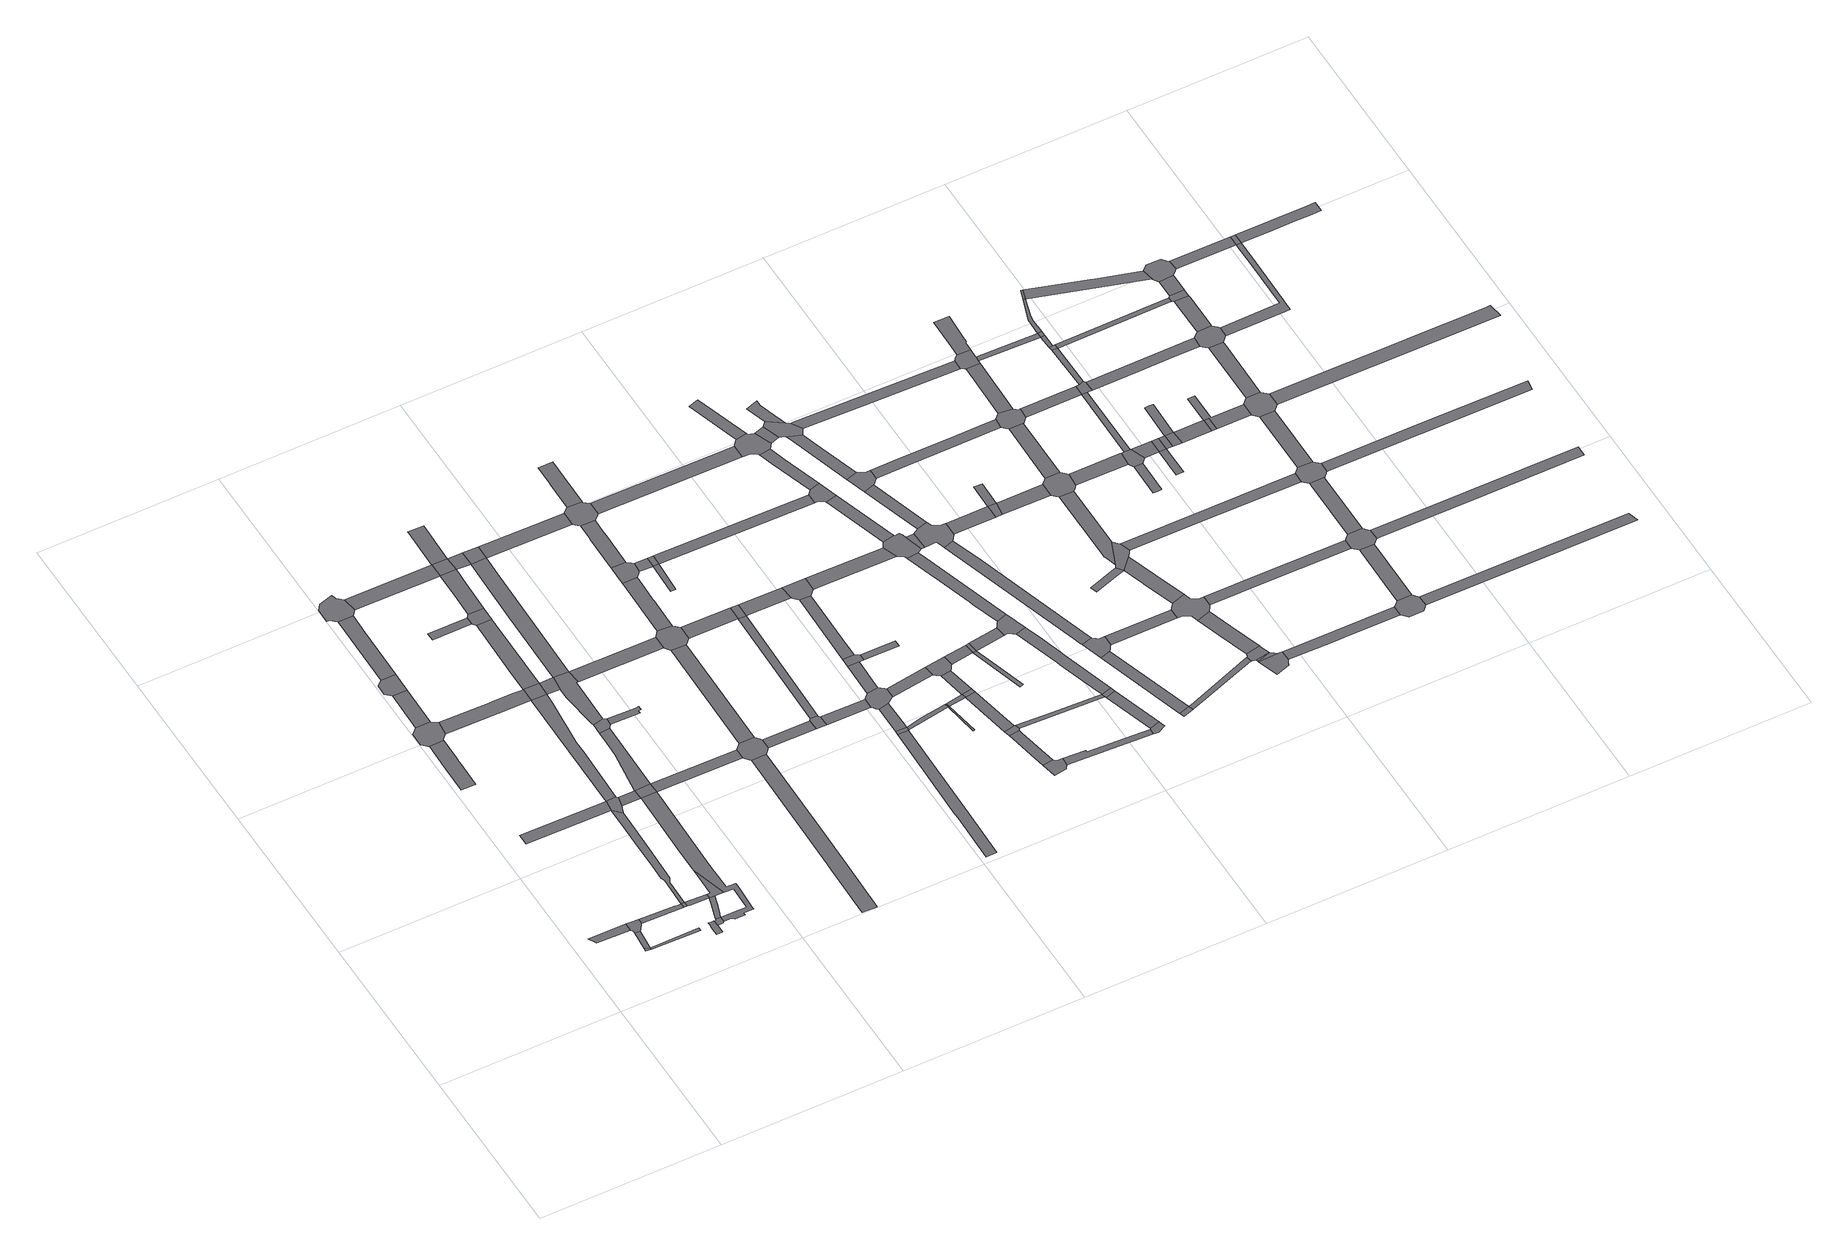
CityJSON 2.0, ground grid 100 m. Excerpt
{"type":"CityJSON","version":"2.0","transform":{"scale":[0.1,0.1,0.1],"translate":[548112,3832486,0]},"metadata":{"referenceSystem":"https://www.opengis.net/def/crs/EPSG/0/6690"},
"CityObjects":{
"road1":{"type":"Road","attributes":{"RoadStructureAttribute.sectionType":"1"},"geometry":[{"type":"MultiSurface","lod":"1","boundaries":[[[0,1,2,3]]]}]},
"road2":{"type":"Road","geometry":[{"type":"MultiSurface","lod":"1","boundaries":[[[4,5,6,7]]]}]},
"road3":{"type":"Road","attributes":{"RoadStructureAttribute.sectionType":"1"},"geometry":[{"type":"MultiSurface","lod":"1","boundaries":[[[8,4,7,9,10]]]}]},
"road4":{"type":"Road","geometry":[{"type":"MultiSurface","lod":"1","boundaries":[[[11,3,2,12,13,8,10,14,15,16,17,18]]]}]},
"road5":{"type":"Road","attributes":{"RoadStructureAttribute.sectionType":"1"},"geometry":[{"type":"MultiSurface","lod":"1","boundaries":[[[19,20,21,7,6]]]}]},
"road6":{"type":"Road","attributes":{"function":"3","RoadStructureAttribute.sectionType":"1"},"geometry":[{"type":"MultiSurface","lod":"1","boundaries":[[[22,23,24,25,26,27,28,29,30,31]]]}]},
"road7":{"type":"Road","attributes":{"RoadStructureAttribute.sectionType":"1"},"geometry":[{"type":"MultiSurface","lod":"1","boundaries":[[[32,33,34,18,17,35,36]]]}]},
"road8":{"type":"Road","geometry":[{"type":"MultiSurface","lod":"1","boundaries":[[[37,38,39,40,41,42,27,26,43,44,45,46]]]}]},
"road9":{"type":"Road","attributes":{"RoadStructureAttribute.sectionType":"1"},"geometry":[{"type":"MultiSurface","lod":"1","boundaries":[[[47,48,49,50]]]}]},
"road10":{"type":"Road","geometry":[{"type":"MultiSurface","lod":"1","boundaries":[[[51,52,53,54,55,56,57,58,59,60,61]]]}]},
"road11":{"type":"Road","geometry":[{"type":"MultiSurface","lod":"1","boundaries":[[[62,36,35,63]]]}]},
"road12":{"type":"Road","attributes":{"function":"3","RoadStructureAttribute.sectionType":"1"},"geometry":[{"type":"MultiSurface","lod":"1","boundaries":[[[64,37,46,65]]]}]},
"road13":{"type":"Road","geometry":[{"type":"MultiSurface","lod":"1","boundaries":[[[66,67,68,61,60,69,70,71]]]}]},
"road14":{"type":"Road","geometry":[{"type":"MultiSurface","lod":"1","boundaries":[[[72,73,74,75,76,64,65,77]]]}]},
"road15":{"type":"Road","geometry":[{"type":"MultiSurface","lod":"1","boundaries":[[[62,63,78,79,80]]]}]},
"road16":{"type":"Road","attributes":{"RoadStructureAttribute.sectionType":"1"},"geometry":[{"type":"MultiSurface","lod":"1","boundaries":[[[79,81,82,66,71,83,84,85,86,87,88]]]}]},
"road17":{"type":"Road","geometry":[{"type":"MultiSurface","lod":"1","boundaries":[[[49,89,90,91,92,93,94,36,62,95,96,97,98,99]]]}]},
"road18":{"type":"Road","attributes":{"function":"3","RoadStructureAttribute.sectionType":"1"},"geometry":[{"type":"MultiSurface","lod":"1","boundaries":[[[100,101,72,77,102,103]]]}]},
"road19":{"type":"Road","geometry":[{"type":"MultiSurface","lod":"1","boundaries":[[[104,105,106,107,80,79,88,108,109]]]}]},
"road20":{"type":"Road","geometry":[{"type":"MultiSurface","lod":"1","boundaries":[[[110,111,112,113,114,115,116,100,103,117,118,119]]]}]},
"road21":{"type":"Road","attributes":{"RoadStructureAttribute.sectionType":"1"},"geometry":[{"type":"MultiSurface","lod":"1","boundaries":[[[120,121,122,123,45,44,124,125,126,127]]]}]},
"road22":{"type":"Road","geometry":[{"type":"MultiSurface","lod":"1","boundaries":[[[128,50,49,99,129,130]]]}]},
"road23":{"type":"Road","geometry":[{"type":"MultiSurface","lod":"1","boundaries":[[[131,132,133,105,104,109,134,135,136,137,138,139,71,70,140,141,142,143,144,145,146,147,148,149,150,151,152,153]]]}]},
"road24":{"type":"Road","attributes":{"RoadStructureAttribute.sectionType":"1"},"geometry":[{"type":"MultiSurface","lod":"1","boundaries":[[[130,129,131,154]]]}]},
"road25":{"type":"Road","geometry":[{"type":"MultiSurface","lod":"1","boundaries":[[[126,50,128,155,156,157,158]]]}]},
"road26":{"type":"Road","geometry":[{"type":"MultiSurface","lod":"1","boundaries":[[[159,154,131,153]]]}]},
"road27":{"type":"Road","geometry":[{"type":"MultiSurface","lod":"1","boundaries":[[[160,161,162,163,154,159]]]}]},
"road28":{"type":"Road","geometry":[{"type":"MultiSurface","lod":"1","boundaries":[[[127,126,158,164]]]}]},
"road29":{"type":"Road","attributes":{"RoadStructureAttribute.sectionType":"1"},"geometry":[{"type":"MultiSurface","lod":"1","boundaries":[[[119,118,165,166,167]]]}]},
"road30":{"type":"Road","attributes":{"RoadStructureAttribute.sectionType":"1"},"geometry":[{"type":"MultiSurface","lod":"1","boundaries":[[[168,169,170,171,172]]]}]},
"road31":{"type":"Road","geometry":[{"type":"MultiSurface","lod":"1","boundaries":[[[173,174,161,160,175,176]]]}]},
"road32":{"type":"Road","geometry":[{"type":"MultiSurface","lod":"1","boundaries":[[[164,158,177,178]]]}]},
"road33":{"type":"Road","geometry":[{"type":"MultiSurface","lod":"1","boundaries":[[[179,180,127,164,181,182]]]}]},
"road34":{"type":"Road","attributes":{"RoadStructureAttribute.sectionType":"1"},"geometry":[{"type":"MultiSurface","lod":"1","boundaries":[[[178,177,183,184,174,173,185,186,187]]]}]},
"road35":{"type":"Road","geometry":[{"type":"MultiSurface","lod":"1","boundaries":[[[188,172,171,179,182,189]]]}]},
"road36":{"type":"Road","attributes":{"RoadStructureAttribute.sectionType":"1"},"geometry":[{"type":"MultiSurface","lod":"1","boundaries":[[[159,153,190,191,192]]]}]},
"road37":{"type":"Road","attributes":{"RoadStructureAttribute.sectionType":"1"},"geometry":[{"type":"MultiSurface","lod":"1","boundaries":[[[193,194,195,196,197,198,199,176,175]]]}]},
"road38":{"type":"Road","geometry":[{"type":"MultiSurface","lod":"1","boundaries":[[[166,200,188,189,201,202]]]}]},
"road39":{"type":"Road","attributes":{"RoadStructureAttribute.sectionType":"1"},"geometry":[{"type":"MultiSurface","lod":"1","boundaries":[[[203,204,205,206,207,208,209,210,211]]]}]},
"road40":{"type":"Road","geometry":[{"type":"MultiSurface","lod":"1","boundaries":[[[167,166,202,212]]]}]},
"road41":{"type":"Road","geometry":[{"type":"MultiSurface","lod":"1","boundaries":[[[213,214,215,216,217,178,187]]]}]},
"road42":{"type":"Road","geometry":[{"type":"MultiSurface","lod":"1","boundaries":[[[218,219,220,167,212,221]]]}]},
"road43":{"type":"Road","attributes":{"RoadStructureAttribute.sectionType":"1"},"geometry":[{"type":"MultiSurface","lod":"1","boundaries":[[[212,202,215,222]]]}]},
"road44":{"type":"Road","attributes":{"RoadStructureAttribute.sectionType":"1"},"geometry":[{"type":"MultiSurface","lod":"1","boundaries":[[[187,186,223,224]]]}]},
"road45":{"type":"Road","geometry":[{"type":"MultiSurface","lod":"1","boundaries":[[[222,215,214,225]]]}]},
"road46":{"type":"Road","geometry":[{"type":"MultiSurface","lod":"1","boundaries":[[[226,227,192,191,228,206,205,229,230,231,232,233,234]]]}]},
"road47":{"type":"Road","attributes":{"RoadStructureAttribute.sectionType":"1"},"geometry":[{"type":"MultiSurface","lod":"1","boundaries":[[[235,226,234,236]]]}]},
"road48":{"type":"Road","attributes":{"RoadStructureAttribute.sectionType":"1"},"geometry":[{"type":"MultiSurface","lod":"1","boundaries":[[[237,231,230,238,239]]]}]},
"road49":{"type":"Road","attributes":{"RoadStructureAttribute.sectionType":"1"},"geometry":[{"type":"MultiSurface","lod":"1","boundaries":[[[225,214,240,241,242]]]}]},
"road50":{"type":"Road","geometry":[{"type":"MultiSurface","lod":"1","boundaries":[[[243,244,224,223,235,236,245,246,247,248]]]}]},
"road51":{"type":"Road","attributes":{"RoadStructureAttribute.sectionType":"1"},"geometry":[{"type":"MultiSurface","lod":"1","boundaries":[[[249,250,243,248,251,252,253,254,255]]]}]},
"road52":{"type":"Road","geometry":[{"type":"MultiSurface","lod":"1","boundaries":[[[256,239,238,257,258,259]]]}]},
"road53":{"type":"Road","geometry":[{"type":"MultiSurface","lod":"1","boundaries":[[[260,261,262,249,255,263,264,265,266,267]]]}]},
"road54":{"type":"Road","attributes":{"RoadStructureAttribute.sectionType":"1"},"geometry":[{"type":"MultiSurface","lod":"1","boundaries":[[[268,269,270,271,272,273,274,275,276]]]}]},
"road55":{"type":"Road","attributes":{"RoadStructureAttribute.sectionType":"1"},"geometry":[{"type":"MultiSurface","lod":"1","boundaries":[[[246,245,277,278,279,280]]]}]},
"road56":{"type":"Road","attributes":{"RoadStructureAttribute.sectionType":"1"},"geometry":[{"type":"MultiSurface","lod":"1","boundaries":[[[281,282,283,284,260,267,285,286,287,288]]]}]},
"road57":{"type":"Road","attributes":{"RoadStructureAttribute.sectionType":"1"},"geometry":[{"type":"MultiSurface","lod":"1","boundaries":[[[279,256,259,289]]]}]},
"road58":{"type":"Road","attributes":{"RoadStructureAttribute.sectionType":"1"},"geometry":[{"type":"MultiSurface","lod":"1","boundaries":[[[258,257,290,291]]]}]},
"road59":{"type":"Road","attributes":{"RoadStructureAttribute.sectionType":"1"},"geometry":[{"type":"MultiSurface","lod":"1","boundaries":[[[265,264,292,293,294,295]]]}]},
"road60":{"type":"Road","geometry":[{"type":"MultiSurface","lod":"1","boundaries":[[[294,296,297,298,299]]]}]},
"road61":{"type":"Road","geometry":[{"type":"MultiSurface","lod":"1","boundaries":[[[300,301,242,241,281,288,302,303,304,305,306,307,308]]]}]},
"road62":{"type":"Road","geometry":[{"type":"MultiSurface","lod":"1","boundaries":[[[295,294,299,309]]]}]},
"road63":{"type":"Road","geometry":[{"type":"MultiSurface","lod":"1","boundaries":[[[310,268,276,311,312]]]}]},
"road64":{"type":"Road","attributes":{"RoadStructureAttribute.sectionType":"1"},"geometry":[{"type":"MultiSurface","lod":"1","boundaries":[[[313,314,315,300,308,316,317,318]]]}]},
"road65":{"type":"Road","geometry":[{"type":"MultiSurface","lod":"1","boundaries":[[[280,279,289,319]]]}]},
"road66":{"type":"Road","attributes":{"RoadStructureAttribute.sectionType":"1"},"geometry":[{"type":"MultiSurface","lod":"1","boundaries":[[[320,321,322,323,310,312]]]}]},
"road67":{"type":"Road","geometry":[{"type":"MultiSurface","lod":"1","boundaries":[[[324,325,326,327,328,329,291,290,330,331,323,322,332,333,334,335]]]}]},
"road68":{"type":"Road","attributes":{"RoadStructureAttribute.sectionType":"1"},"geometry":[{"type":"MultiSurface","lod":"1","boundaries":[[[336,327,326,337]]]}]},
"road69":{"type":"Road","attributes":{"RoadStructureAttribute.sectionType":"1"},"geometry":[{"type":"MultiSurface","lod":"1","boundaries":[[[319,289,338,339,340]]]}]},
"road70":{"type":"Road","attributes":{"RoadStructureAttribute.sectionType":"1"},"geometry":[{"type":"MultiSurface","lod":"1","boundaries":[[[341,342,312,311,343]]]}]},
"road71":{"type":"Road","geometry":[{"type":"MultiSurface","lod":"1","boundaries":[[[344,336,337,345,346,347]]]}]},
"road72":{"type":"Road","attributes":{"RoadStructureAttribute.sectionType":"1"},"geometry":[{"type":"MultiSurface","lod":"1","boundaries":[[[348,344,347,349,350]]]}]},
"road73":{"type":"Road","attributes":{"RoadStructureAttribute.sectionType":"1"},"geometry":[{"type":"MultiSurface","lod":"1","boundaries":[[[351,335,334,352]]]}]},
"road74":{"type":"Road","geometry":[{"type":"MultiSurface","lod":"1","boundaries":[[[343,353,354,355,356]]]}]},
"road75":{"type":"Road","geometry":[{"type":"MultiSurface","lod":"1","boundaries":[[[357,341,343,356]]]}]},
"road76":{"type":"Road","geometry":[{"type":"MultiSurface","lod":"1","boundaries":[[[358,359,346,345]]]}]},
"road77":{"type":"Road","geometry":[{"type":"MultiSurface","lod":"1","boundaries":[[[340,339,360,348,350,361,362,363]]]}]},
"road78":{"type":"Road","attributes":{"RoadStructureAttribute.sectionType":"1"},"geometry":[{"type":"MultiSurface","lod":"1","boundaries":[[[364,357,356,365]]]}]},
"road79":{"type":"Road","geometry":[{"type":"MultiSurface","lod":"1","boundaries":[[[366,367,368,369,370,371,372]]]}]},
"road80":{"type":"Road","attributes":{"RoadStructureAttribute.sectionType":"1"},"geometry":[{"type":"MultiSurface","lod":"1","boundaries":[[[373,374,375,376,377,368,367]]]}]},
"road81":{"type":"Road","geometry":[{"type":"MultiSurface","lod":"1","boundaries":[[[378,379,375,374,380,381,382]]]}]},
"road82":{"type":"Road","attributes":{"RoadStructureAttribute.sectionType":"1"},"geometry":[{"type":"MultiSurface","lod":"1","boundaries":[[[309,299,383,384,385]]]}]},
"road83":{"type":"Road","attributes":{"RoadStructureAttribute.sectionType":"1"},"geometry":[{"type":"MultiSurface","lod":"1","boundaries":[[[305,304,386,387]]]}]},
"road84":{"type":"Road","attributes":{"RoadStructureAttribute.sectionType":"1"},"geometry":[{"type":"MultiSurface","lod":"1","boundaries":[[[388,365,389,379,378]]]}]},
"road85":{"type":"Road","geometry":[{"type":"MultiSurface","lod":"1","boundaries":[[[390,364,365,388]]]}]},
"road86":{"type":"Road","attributes":{"RoadStructureAttribute.sectionType":"1"},"geometry":[{"type":"MultiSurface","lod":"1","boundaries":[[[391,392,393,364,390]]]}]},
"road87":{"type":"Road","geometry":[{"type":"MultiSurface","lod":"1","boundaries":[[[394,351,352,395,396,392,391,397,398,399]]]}]},
"road88":{"type":"Road","attributes":{"RoadStructureAttribute.sectionType":"1"},"geometry":[{"type":"MultiSurface","lod":"1","boundaries":[[[400,394,399,401,402,403]]]}]},
"road89":{"type":"Road","attributes":{"RoadStructureAttribute.sectionType":"1"},"geometry":[{"type":"MultiSurface","lod":"1","boundaries":[[[404,363,362,405,406]]]}]},
"road90":{"type":"Road","attributes":{"RoadStructureAttribute.sectionType":"1"},"geometry":[{"type":"MultiSurface","lod":"1","boundaries":[[[407,408,409,410,411,403]]]}]},
"road91":{"type":"Road","attributes":{"RoadStructureAttribute.sectionType":"1"},"geometry":[{"type":"MultiSurface","lod":"1","boundaries":[[[412,413,372,371,414,415]]]}]},
"road92":{"type":"Road","geometry":[{"type":"MultiSurface","lod":"1","boundaries":[[[416,400,403,411]]]}]},
"road93":{"type":"Road","attributes":{"RoadStructureAttribute.sectionType":"1"},"geometry":[{"type":"MultiSurface","lod":"1","boundaries":[[[417,382,381,418,419]]]}]},
"road94":{"type":"Road","attributes":{"RoadStructureAttribute.sectionType":"1"},"geometry":[{"type":"MultiSurface","lod":"1","boundaries":[[[420,416,411,421,422]]]}]},
"road95":{"type":"Road","attributes":{"RoadStructureAttribute.sectionType":"1"},"geometry":[{"type":"MultiSurface","lod":"1","boundaries":[[[423,424,425,426]]]}]},
"road96":{"type":"Road","geometry":[{"type":"MultiSurface","lod":"1","boundaries":[[[427,426,425,428,387,386,429,430,431,432,433,434,435]]]}]},
"road97":{"type":"Road","geometry":[{"type":"MultiSurface","lod":"1","boundaries":[[[436,437,438,385,384,439,440,441,442,443]]]}]},
"road98":{"type":"Road","attributes":{"RoadStructureAttribute.sectionType":"1"},"geometry":[{"type":"MultiSurface","lod":"1","boundaries":[[[444,433,432,445,437,436]]]}]},
"road99":{"type":"Road","attributes":{"RoadStructureAttribute.sectionType":"1"},"geometry":[{"type":"MultiSurface","lod":"1","boundaries":[[[443,442,446,447]]]}]},
"road100":{"type":"Road","geometry":[{"type":"MultiSurface","lod":"1","boundaries":[[[448,449,450,451,420,422,452,453,454,455,456]]]}]},
"road101":{"type":"Road","attributes":{"RoadStructureAttribute.sectionType":"1"},"geometry":[{"type":"MultiSurface","lod":"1","boundaries":[[[457,458,459,460,461,462,463,464,449,448]]]}]},
"road102":{"type":"Road","geometry":[{"type":"MultiSurface","lod":"1","boundaries":[[[465,466,467,447,446,468,469,406,405,470,460,459,471,472]]]}]},
"road103":{"type":"Road","attributes":{"RoadStructureAttribute.sectionType":"1"},"geometry":[{"type":"MultiSurface","lod":"1","boundaries":[[[473,474,475,476,477,456,455,478,479,480,481,482,483,419,484]]]}]},
"road104":{"type":"Road","geometry":[{"type":"MultiSurface","lod":"1","boundaries":[[[485,486,415,414,487,488]]]}]},
"road105":{"type":"Road","geometry":[{"type":"MultiSurface","lod":"1","boundaries":[[[484,419,418,489,490,491]]]}]},
"road106":{"type":"Road","attributes":{"RoadStructureAttribute.sectionType":"1"},"geometry":[{"type":"MultiSurface","lod":"1","boundaries":[[[491,490,486,485]]]}]},
"road107":{"type":"Road","attributes":{"RoadStructureAttribute.sectionType":"1"},"geometry":[{"type":"MultiSurface","lod":"1","boundaries":[[[492,472,471,493]]]}]},
"road108":{"type":"Road","attributes":{"RoadStructureAttribute.sectionType":"1"},"geometry":[{"type":"MultiSurface","lod":"1","boundaries":[[[494,435,434,495]]]}]},
"road109":{"type":"Road","attributes":{"RoadStructureAttribute.sectionType":"1"},"geometry":[{"type":"MultiSurface","lod":"1","boundaries":[[[496,497,498,499,500,501,502]]]}]},
"road110":{"type":"Road","geometry":[{"type":"MultiSurface","lod":"1","boundaries":[[[503,504,494,495,505,496,502,506,507,508,509,510]]]}]},
"road111":{"type":"Road","attributes":{"RoadStructureAttribute.sectionType":"1"},"geometry":[{"type":"MultiSurface","lod":"1","boundaries":[[[511,512,513,514,515,516,503,510]]]}]},
"road112":{"type":"Road","geometry":[{"type":"MultiSurface","lod":"1","boundaries":[[[517,518,519,520,521,492,493,522,523,524,525,526,527,528,529,530]]]}]},
"road113":{"type":"Road","attributes":{"RoadStructureAttribute.sectionType":"1"},"geometry":[{"type":"MultiSurface","lod":"1","boundaries":[[[531,532,533,534,521,520]]]}]},
"road114":{"type":"Road","attributes":{"RoadStructureAttribute.sectionType":"1"},"geometry":[{"type":"MultiSurface","lod":"1","boundaries":[[[535,527,526,536,537,538,539,540,541,542]]]}]},
"road115":{"type":"Road","geometry":[{"type":"MultiSurface","lod":"1","boundaries":[[[543,544,545,500,499,532,531,546,547]]]}]},
"road116":{"type":"Road","attributes":{"RoadStructureAttribute.sectionType":"1"},"geometry":[{"type":"MultiSurface","lod":"1","boundaries":[[[548,549,550,551,552]]]}]},
"road117":{"type":"Road","geometry":[{"type":"MultiSurface","lod":"1","boundaries":[[[552,551,553,554]]]}]},
"road118":{"type":"Road","geometry":[{"type":"MultiSurface","lod":"1","boundaries":[[[555,556,557,542,541,550,549,558,559,560,561]]]}]},
"road119":{"type":"Road","attributes":{"RoadStructureAttribute.sectionType":"1"},"geometry":[{"type":"MultiSurface","lod":"1","boundaries":[[[562,530,529,563,564,565]]]}]},
"road120":{"type":"Road","attributes":{"RoadStructureAttribute.sectionType":"1"},"geometry":[{"type":"MultiSurface","lod":"1","boundaries":[[[561,560,566,567]]]}]},
"road121":{"type":"Road","attributes":{"RoadStructureAttribute.sectionType":"1"},"geometry":[{"type":"MultiSurface","lod":"1","boundaries":[[[568,569,552,554,570,571]]]}]},
"road122":{"type":"Road","geometry":[{"type":"MultiSurface","lod":"1","boundaries":[[[565,564,572,573]]]}]},
"road123":{"type":"Road","geometry":[{"type":"MultiSurface","lod":"1","boundaries":[[[574,575,565,573]]]}]},
"road124":{"type":"Road","geometry":[{"type":"MultiSurface","lod":"1","boundaries":[[[576,577,578,579,580,581,582]]]}]},
"road125":{"type":"Road","attributes":{"RoadStructureAttribute.sectionType":"1"},"geometry":[{"type":"MultiSurface","lod":"1","boundaries":[[[583,584,585,547,546,586,587,588,589]]]}]},
"road126":{"type":"Road","attributes":{"RoadStructureAttribute.sectionType":"1"},"geometry":[{"type":"MultiSurface","lod":"1","boundaries":[[[590,591,509,508,592,593,594]]]}]},
"road127":{"type":"Road","attributes":{"RoadStructureAttribute.sectionType":"1"},"geometry":[{"type":"MultiSurface","lod":"1","boundaries":[[[573,572,595,596]]]}]},
"road128":{"type":"Road","geometry":[{"type":"MultiSurface","lod":"1","boundaries":[[[597,598,599,600,601,602,603,567,566,604,605,606,607,608,609,610,611,612]]]}]},
"road129":{"type":"Road","attributes":{"RoadStructureAttribute.sectionType":"1"},"geometry":[{"type":"MultiSurface","lod":"1","boundaries":[[[613,614,582,615,616,617,602,601]]]}]},
"road130":{"type":"Road","geometry":[{"type":"MultiSurface","lod":"1","boundaries":[[[618,619,620,621,568,571,622,623,624]]]}]},
"road131":{"type":"Road","geometry":[{"type":"MultiSurface","lod":"1","boundaries":[[[625,626,627,576,582,614,628,629,630]]]}]},
"road132":{"type":"Road","attributes":{"RoadStructureAttribute.sectionType":"1"},"geometry":[{"type":"MultiSurface","lod":"1","boundaries":[[[631,609,608,632,620,619]]]}]},
"road133":{"type":"Road","attributes":{"RoadStructureAttribute.sectionType":"1"},"geometry":[{"type":"MultiSurface","lod":"1","boundaries":[[[624,623,633]]]}]},
"road134":{"type":"Road","geometry":[{"type":"MultiSurface","lod":"1","boundaries":[[[634,635,636,637,638,639,640,641]]]}]},
"road135":{"type":"Road","attributes":{"RoadStructureAttribute.sectionType":"1"},"geometry":[{"type":"MultiSurface","lod":"1","boundaries":[[[624,633,636,635]]]}]},
"road136":{"type":"Road","attributes":{"RoadStructureAttribute.sectionType":"1"},"geometry":[{"type":"MultiSurface","lod":"1","boundaries":[[[642,643,644,645,646,647,627,626,648]]]}]},
"road137":{"type":"Road","geometry":[{"type":"MultiSurface","lod":"1","boundaries":[[[649,650,596,595,651,642,648,652,653,654,655,656,657,658]]]}]},
"road138":{"type":"Road","attributes":{"RoadStructureAttribute.sectionType":"1"},"geometry":[{"type":"MultiSurface","lod":"1","boundaries":[[[659,649,658,660]]]}]},
"road139":{"type":"Road","geometry":[{"type":"MultiSurface","lod":"1","boundaries":[[[661,589,588,659,660,662,663,664,665,666]]]}]},
"road140":{"type":"Road","attributes":{"RoadStructureAttribute.sectionType":"1"},"geometry":[{"type":"MultiSurface","lod":"1","boundaries":[[[667,655,654,668,669,670]]]}]},
"road141":{"type":"Road","attributes":{"RoadStructureAttribute.sectionType":"1"},"geometry":[{"type":"MultiSurface","lod":"1","boundaries":[[[671,672,673,661,666,674,675,676]]]}]},
"road142":{"type":"Road","attributes":{"RoadStructureAttribute.sectionType":"1"},"geometry":[{"type":"MultiSurface","lod":"1","boundaries":[[[677,641,640,678,679,680,681,682,683]]]}]},
"road143":{"type":"Road","geometry":[{"type":"MultiSurface","lod":"1","boundaries":[[[684,685,686,594,593,687,688,689,671,676,690,691,692,693,694]]]}]},
"road144":{"type":"Road","attributes":{"RoadStructureAttribute.sectionType":"1"},"geometry":[{"type":"MultiSurface","lod":"1","boundaries":[[[695,612,611,696,697,698]]]}]},
"road145":{"type":"Road","attributes":{"RoadStructureAttribute.sectionType":"1"},"geometry":[{"type":"MultiSurface","lod":"1","boundaries":[[[699,700,701,702,703]]]}]},
"road146":{"type":"Road","attributes":{"RoadStructureAttribute.sectionType":"1"},"geometry":[{"type":"MultiSurface","lod":"1","boundaries":[[[704,705,684,694,706,707,708,709]]]}]},
"road147":{"type":"Road","attributes":{"RoadStructureAttribute.sectionType":"1"},"geometry":[{"type":"MultiSurface","lod":"1","boundaries":[[[664,663,710,711,712]]]}]},
"road148":{"type":"Road","attributes":{"RoadStructureAttribute.sectionType":"1"},"geometry":[{"type":"MultiSurface","lod":"1","boundaries":[[[713,630,629,714,715,716,717]]]}]},
"road149":{"type":"Road","geometry":[{"type":"MultiSurface","lod":"1","boundaries":[[[670,669,718,699,703,719,720,721,722,723]]]}]},
"road150":{"type":"Road","attributes":{"RoadStructureAttribute.sectionType":"1"},"geometry":[{"type":"MultiSurface","lod":"1","boundaries":[[[721,720,724,725]]]}]},
"road151":{"type":"Road","attributes":{"RoadStructureAttribute.sectionType":"1"},"geometry":[{"type":"MultiSurface","lod":"1","boundaries":[[[711,723,722,726,727]]]}]},
"road152":{"type":"Road","attributes":{"RoadStructureAttribute.sectionType":"1"},"geometry":[{"type":"MultiSurface","lod":"1","boundaries":[[[692,691,728,729]]]}]},
"road153":{"type":"Road","geometry":[{"type":"MultiSurface","lod":"1","boundaries":[[[724,730,731,732]]]}]},
"road154":{"type":"Road","geometry":[{"type":"MultiSurface","lod":"1","boundaries":[[[725,724,732,733]]]}]},
"road155":{"type":"Road","geometry":[{"type":"MultiSurface","lod":"1","boundaries":[[[734,735,736,737,712,711,727,738,739,740]]]}]},
"road156":{"type":"Road","attributes":{"RoadStructureAttribute.sectionType":"1"},"geometry":[{"type":"MultiSurface","lod":"1","boundaries":[[[733,732,741,742]]]}]},
"road157":{"type":"Road","attributes":{"RoadStructureAttribute.sectionType":"1"},"geometry":[{"type":"MultiSurface","lod":"1","boundaries":[[[743,736,735,744]]]}]},
"road158":{"type":"Road","geometry":[{"type":"MultiSurface","lod":"1","boundaries":[[[742,741,745,746]]]}]},
"road159":{"type":"Road","geometry":[{"type":"MultiSurface","lod":"1","boundaries":[[[747,748,683,682,749,750,751,752,753,754,755]]]}]},
"road160":{"type":"Road","geometry":[{"type":"MultiSurface","lod":"1","boundaries":[[[756,757,743,744,758]]]}]},
"road161":{"type":"Road","attributes":{"RoadStructureAttribute.sectionType":"1"},"geometry":[{"type":"MultiSurface","lod":"1","boundaries":[[[728,757,756,759]]]}]},
"road162":{"type":"Road","geometry":[{"type":"MultiSurface","lod":"1","boundaries":[[[760,761,762,742,746]]]}]},
"road163":{"type":"Road","geometry":[{"type":"MultiSurface","lod":"1","boundaries":[[[729,728,759,763]]]}]},
"road164":{"type":"Road","attributes":{"RoadStructureAttribute.sectionType":"1"},"geometry":[{"type":"MultiSurface","lod":"1","boundaries":[[[764,765,747,755,766,767]]]}]},
"road165":{"type":"Road","attributes":{"RoadStructureAttribute.sectionType":"1"},"geometry":[{"type":"MultiSurface","lod":"1","boundaries":[[[768,769,746,745,770,771]]]}]},
"road166":{"type":"Road","attributes":{"RoadStructureAttribute.sectionType":"1"},"geometry":[{"type":"MultiSurface","lod":"1","boundaries":[[[772,773,729,763,774,775,776]]]}]},
"road167":{"type":"Road","geometry":[{"type":"MultiSurface","lod":"1","boundaries":[[[777,778,779,780,698,697,781,764,767,782,783]]]}]},
"road168":{"type":"Road","geometry":[{"type":"MultiSurface","lod":"1","boundaries":[[[784,772,776,785]]]}]},
"road169":{"type":"Road","geometry":[{"type":"MultiSurface","lod":"1","boundaries":[[[786,771,770,787]]]}]},
"road170":{"type":"Road","attributes":{"RoadStructureAttribute.sectionType":"1"},"geometry":[{"type":"MultiSurface","lod":"1","boundaries":[[[788,789,779,778,790,791]]]}]},
"road171":{"type":"Road","attributes":{"RoadStructureAttribute.sectionType":"1"},"geometry":[{"type":"MultiSurface","lod":"1","boundaries":[[[740,739,792,793,794,795]]]}]},
"road172":{"type":"Road","geometry":[{"type":"MultiSurface","lod":"1","boundaries":[[[796,797,798,717,716,799,800,801,788,791,802,803,804,805,806,807]]]}]},
"road173":{"type":"Road","attributes":{"RoadStructureAttribute.sectionType":"1"},"geometry":[{"type":"MultiSurface","lod":"1","boundaries":[[[808,809,810,811,771,786,787,812,813]]]}]},
"road174":{"type":"Road","attributes":{"RoadStructureAttribute.sectionType":"1"},"geometry":[{"type":"MultiSurface","lod":"1","boundaries":[[[758,744,814,815]]]}]},
"road175":{"type":"Road","attributes":{"RoadStructureAttribute.sectionType":"1"},"geometry":[{"type":"MultiSurface","lod":"1","boundaries":[[[816,817,796,807,818,819]]]}]},
"road176":{"type":"Road","attributes":{"RoadStructureAttribute.sectionType":"1"},"geometry":[{"type":"MultiSurface","lod":"1","boundaries":[[[820,821,785,776,822,823,824]]]}]},
"road177":{"type":"Road","geometry":[{"type":"MultiSurface","lod":"1","boundaries":[[[825,826,813,812,816,819,827,828,829,830]]]}]},
"road178":{"type":"Road","attributes":{"RoadStructureAttribute.sectionType":"1"},"geometry":[{"type":"MultiSurface","lod":"1","boundaries":[[[831,832,825,830,833,834]]]}]},
"road179":{"type":"Road","geometry":[{"type":"MultiSurface","lod":"1","boundaries":[[[835,836,795,794,837,831,834,838,839,840,841,842]]]}]},
"road180":{"type":"Road","attributes":{"RoadStructureAttribute.sectionType":"1"},"geometry":[{"type":"MultiSurface","lod":"1","boundaries":[[[843,754,753,844,845,846]]]}]},
"road181":{"type":"Road","attributes":{"RoadStructureAttribute.sectionType":"1"},"geometry":[{"type":"MultiSurface","lod":"1","boundaries":[[[847,848,849,835,842,850,851,852]]]}]},
"road182":{"type":"Road","geometry":[{"type":"MultiSurface","lod":"1","boundaries":[[[853,854,815,814,855,847,852,856,857]]]}]},
"road183":{"type":"Road","attributes":{"RoadStructureAttribute.sectionType":"1"},"geometry":[{"type":"MultiSurface","lod":"1","boundaries":[[[858,859,860,861,853,857]]]}]},
"road184":{"type":"Road","geometry":[{"type":"MultiSurface","lod":"1","boundaries":[[[862,863,824,823,864,860,859,865,866,867,868,869,870]]]}]},
"road185":{"type":"Road","attributes":{"RoadStructureAttribute.sectionType":"1"},"geometry":[{"type":"MultiSurface","lod":"1","boundaries":[[[871,783,782,872,873,874]]]}]},
"road186":{"type":"Road","attributes":{"RoadStructureAttribute.sectionType":"1"},"geometry":[{"type":"MultiSurface","lod":"1","boundaries":[[[875,876,877,840,839,878,879,880,881,882,883,884]]]}]},
"road187":{"type":"Road","attributes":{"RoadStructureAttribute.sectionType":"1"},"geometry":[{"type":"MultiSurface","lod":"1","boundaries":[[[885,805,804,886,887,888]]]}]},
"road188":{"type":"Road","attributes":{"RoadStructureAttribute.sectionType":"1"},"geometry":[{"type":"MultiSurface","lod":"1","boundaries":[[[867,866,875,889]]]}]},
"road189":{"type":"Road","attributes":{"RoadStructureAttribute.sectionType":"1"},"geometry":[{"type":"MultiSurface","lod":"1","boundaries":[[[890,891,892,893,894,829,828,895,896,897]]]}]},
"road190":{"type":"Road","geometry":[{"type":"MultiSurface","lod":"1","boundaries":[[[889,875,884,898]]]}]},
"road191":{"type":"Road","attributes":{"RoadStructureAttribute.sectionType":"1"},"geometry":[{"type":"MultiSurface","lod":"1","boundaries":[[[899,898,884,900,901,902,903,904,905]]]}]}
},
"vertices":[
[95,494,0],[117,450,0],[299,445,0],[300,492,0],
[299,309,0],[297,290,0],[326,287,0],[326,297,0],
[308,420,0],[327,309,0],[337,417,0],
[324,492,0],[308,436,0],[309,435,0],[345,428,0],[365,455,0],[368,459,0],[369,460,0],[370,489,0],
[595,282,0],[595,298,0],[349,297,0],
[115,1809,0],[115,1818,0],[116,1825,0],[116,1844,0],[118,1974,0],[38,1971,0],[35,1820,0],[35,1804,0],[33,1647,0],[113,1646,0],
[570,480,0],[565,480,0],[419,486,0],[597,452,0],[598,478,0],
[40,2110,0],[9,2081,0],[6,2081,0],[6,2000,0],[10,1997,0],[33,1975,0],[118,1978,0],[145,2007,0],[153,2087,0],[119,2110,0],
[134,1248,0],[137,1186,0],[601,1180,0],[606,1242,0],
[670,304,0],[651,305,0],[651,298,0],[651,294,0],[651,287,0],[651,281,0],[650,258,0],[649,220,0],[682,220,0],[682,270,0],[680,303,0],
[614,479,0],[615,452,0],
[43,2348,0],[123,2347,0],
[694,312,0],[694,311,0],[691,302,0],[713,272,0],[719,278,0],[720,308,0],
[45,2465,0],[26,2447,0],[15,2437,0],[13,2377,0],[24,2367,0],[125,2464,0],
[628,451,0],[735,447,0],[735,475,0],
[723,408,0],[696,317,0],[721,311,0],[721,313,0],[727,329,0],[728,334,0],[749,396,0],[765,446,0],
[599,1034,0],[597,879,0],[597,863,0],[596,761,0],[595,672,0],[602,652,0],[618,629,0],[633,655,0],[637,868,0],[640,1015,0],[643,1138,0],
[51,2901,0],[50,2774,0],[129,2775,0],[131,2899,0],
[806,472,0],[758,638,0],[754,474,0],[750,474,0],[790,445,0],[814,445,0],
[114,3041,0],[106,3067,0],[27,3044,0],[4,3011,0],[2,2930,0],[21,2929,0],[39,2912,0],[142,2913,0],[158,2932,0],[145,3013,0],
[605,2080,0],[556,2081,0],[435,2082,0],[430,2082,0],[434,2002,0],[605,1999,0],[614,1999,0],[615,2080,0],
[662,1245,0],[658,1180,0],[672,1239,0],
[763,1179,0],[765,1170,0],[758,777,0],[867,443,0],[866,416,0],[864,354,0],[863,314,0],[860,307,0],[822,307,0],[761,278,0],[777,267,0],[831,265,0],[831,277,0],[831,280,0],[886,280,0],[886,292,0],[887,314,0],[889,347,0],[892,434,0],[893,469,0],[840,470,0],[841,638,0],[851,1178,0],
[761,1238,0],
[669,1579,0],[668,1652,0],[694,1931,0],[696,1996,0],
[849,1241,0],
[855,1656,0],[797,1647,0],[795,1578,0],[794,1489,0],
[701,2079,0],
[616,2926,0],[625,2926,0],[626,3009,0],
[390,2622,0],[390,2598,0],[390,2575,0],[606,2576,0],[606,2623,0],
[856,1725,0],[798,1711,0],[869,1675,0],[872,1715,0],
[771,1993,0],[779,2078,0],
[622,2557,0],[616,2228,0],[704,2514,0],[705,2555,0],
[771,1931,0],[795,1725,0],[860,1996,0],[871,1996,0],[862,2076,0],
[623,2641,0],[707,2639,0],
[1258,1174,0],[1322,1173,0],[1323,1235,0],
[1032,1672,0],[1032,1680,0],[1032,1689,0],[1047,1689,0],[1047,1700,0],[1047,1712,0],[1032,1712,0],
[625,2780,0],[710,2820,0],[713,2926,0],
[1420,320,0],[1424,590,0],[1432,1141,0],[1351,1139,0],[1339,367,0],[1339,358,0],[1339,319,0],[1334,8,0],[1415,4,0],
[710,3008,0],
[874,2782,0],[878,2922,0],[793,2920,0],[790,2781,0],[784,2531,0],
[630,3256,0],[630,3254,0],[630,3248,0],[715,3253,0],
[791,3007,0],
[1338,1990,0],[1338,2071,0],
[880,3005,0],
[1352,1266,0],[1333,1245,0],[1332,1161,0],[1452,1163,0],[1460,1171,0],[1461,1232,0],[1461,1233,0],[1453,1243,0],[1434,1265,0],
[1363,1958,0],[1444,1956,0],
[1720,1230,0],[1722,1169,0],[1722,1230,0],
[887,2922,0],[1347,2915,0],[1348,2997,0],
[1366,2103,0],[1354,2090,0],[1474,1986,0],[1475,2068,0],[1454,2087,0],[1445,2097,0],
[1371,2459,0],[1366,2104,0],[1448,2282,0],[1448,2292,0],[1448,2296,0],[1449,2380,0],[1451,2458,0],
[1731,1244,0],[1780,1169,0],[1780,1230,0],[1771,1241,0],
[1372,2573,0],[1372,2558,0],[1371,2493,0],[1470,2477,0],[1480,2487,0],[1484,2546,0],[1471,2557,0],[1452,2571,0],
[2048,947,0],[2039,461,0],[2038,358,0],[2037,326,0],[2032,38,0],[2091,38,0],[2097,326,0],[2108,943,0],[2108,946,0],
[1728,1985,0],[1734,1985,0],[1746,1985,0],[1747,2065,0],
[1377,2885,0],[1376,2801,0],[1375,2787,0],[1374,2731,0],[1454,2730,0],[1455,2788,0],[1455,2800,0],[1457,2883,0],
[1789,1984,0],
[2023,1166,0],[2024,1226,0],
[1548,2485,0],[1550,2485,0],[1554,2485,0],[1555,2545,0],
[1548,2299,0],[1562,2299,0],[1576,2299,0],[1586,2485,0],
[1380,3025,0],[1377,3023,0],[1482,2908,0],[1488,2914,0],[1489,2915,0],[1489,2995,0],[1488,2995,0],[1460,3019,0],[1460,3022,0],
[1587,2545,0],
[2049,969,0],[2110,946,0],[2109,968,0],
[1384,3320,0],[1382,3209,0],[1382,3193,0],[1462,3192,0],[1462,3208,0],[1463,3320,0],
[1790,2065,0],
[2109,974,0],[2109,977,0],[2109,1149,0],[2051,1134,0],
[2138,1244,0],[2123,1256,0],[2114,1263,0],[2052,1253,0],[2043,1244,0],[2034,1236,0],[2032,1156,0],[2040,1146,0],[2121,1157,0],[2127,1162,0],[2146,1174,0],[2148,1236,0],
[2056,1455,0],[2117,1454,0],
[1805,1984,0],[2035,1982,0],[2027,2062,0],
[2345,1009,0],[2201,986,0],[2348,987,0],
[2057,1506,0],[2143,1454,0],[2144,1493,0],[2118,1505,0],
[2065,1949,0],[2119,1571,0],[2124,1948,0],
[2378,1268,0],[2386,1209,0],
[2378,790,0],[2383,791,0],[2388,793,0],[2356,987,0],
[2352,1010,0],
[2337,1452,0],[2338,1492,0],
[2056,1959,0],[2135,1958,0],[2155,1980,0],[2156,2061,0],
[2448,1026,0],[2454,1001,0],
[2637,425,0],[2623,440,0],[2564,429,0],[2581,344,0],[2649,357,0],[2665,378,0],[2668,423,0],
[2577,667,0],[2574,687,0],[2516,676,0],[2521,651,0],[2547,519,0],
[2567,724,0],[2509,713,0],[2576,692,0],[2581,700,0],[2574,724,0],
[1588,2485,0],[2437,2474,0],[2438,2533,0],
[2277,2906,0],[2278,2986,0],
[2511,1012,0],[2455,994,0],
[2506,1037,0],
[2476,1190,0],[2419,1181,0],[2447,1033,0],
[2492,1284,0],[2400,1197,0],[2406,1192,0],[2485,1203,0],[2492,1214,0],[2500,1225,0],
[2619,1302,0],[2617,1241,0],[2628,1242,0],[2628,1241,0],
[2234,2059,0],[2613,1974,0],[2582,2055,0],
[2717,933,0],[2727,937,0],[2738,941,0],[2694,1090,0],[2647,1245,0],
[2791,406,0],[2791,417,0],[3128,353,0],[3130,388,0],
[2639,1305,0],
[2779,712,0],[3041,681,0],[3038,702,0],
[2806,1329,0],[2658,1246,0],[2815,1269,0],
[2273,3338,0],[2216,3320,0],[2308,3020,0],[2370,3031,0],
[2373,3022,0],[2301,3013,0],[2323,2905,0],[2331,2900,0],[2357,2883,0],[2359,2876,0],[2421,2887,0],[2444,2917,0],[2405,3011,0],
[2518,2574,0],[2459,2556,0],[2452,2548,0],[2453,2473,0],[2471,2463,0],[2480,2458,0],[2490,2452,0],[2552,2466,0],
[2448,2798,0],[2382,2797,0],
[2603,2089,0],[2666,2101,0],
[2889,1385,0],[2830,1365,0],[2824,1356,0],[2813,1339,0],[2834,1271,0],[2847,1263,0],[2857,1257,0],[2870,1249,0],[2928,1264,0],
[2886,1395,0],[2720,1927,0],[2715,1943,0],[2651,1938,0],[2709,1751,0],[2715,1731,0],[2774,1540,0],[2780,1521,0],
[2706,2084,0],[2695,2099,0],[2668,2095,0],[2597,2080,0],[2593,2073,0],[2646,1951,0],[2740,1960,0],[2712,2062,0],
[3005,1015,0],[2992,1056,0],[2988,1072,0],[2983,1089,0],[2962,1160,0],[2950,988,0],[2956,969,0],[2964,946,0],[3019,764,0],[3035,712,0],[3038,703,0],[3096,719,0],
[3191,410,0],[3134,392,0],[3155,351,0],[3202,374,0],
[3044,681,0],[3046,674,0],[3104,692,0],
[2756,2063,0],[2759,1961,0],
[2463,3029,0],[2492,2932,0],
[2527,2919,0],[2531,2907,0],[2565,2799,0],[2648,2533,0],[2709,2551,0],[2630,2800,0],[2602,2891,0],
[2486,3057,0],[2482,3052,0],[2526,2922,0],[2612,2906,0],[2618,2916,0],[2625,2927,0],[2588,2986,0],[2567,3001,0],
[2556,3036,0],[2555,3041,0],[2517,3161,0],[2517,3195,0],[2450,3171,0],[2463,3129,0],
[2894,2049,0],[2857,2071,0],[2854,2078,0],[2847,2100,0],[2789,2082,0],[2826,1963,0],[2827,1960,0],[2828,1956,0],[2830,1951,0],[2841,1915,0],[2898,1933,0],[2906,1943,0],[2923,1967,0],[2924,2049,0],
[2743,2439,0],[2683,2420,0],[2763,2165,0],[2783,2101,0],
[2956,1751,0],[2958,1538,0],[3087,1116,0],[3091,1104,0],[3097,1084,0],[3109,1046,0],[3113,1033,0],[3171,1051,0],
[2746,2530,0],[2743,2530,0],[2720,2545,0],[2774,2468,0],[2774,2530,0],
[3364,430,0],[3208,930,0],[3151,911,0],[3305,410,0],[3364,428,0],
[3314,382,0],[3374,400,0],
[3202,1027,0],[3189,1037,0],[3184,1041,0],[3215,941,0],[3226,957,0],[3232,966,0],[3232,1027,0],
[2953,2048,0],[2953,1968,0],[3155,1967,0],[3155,2047,0],
[3599,964,0],[3599,1026,0],
[3766,575,0],[3381,433,0],[3379,403,0],[3772,544,0],
[3190,1967,0],[3200,2047,0],
[3203,2191,0],[3158,2192,0],
[3499,1396,0],[3489,1393,0],[3330,1339,0],[3335,1321,0],[3341,1302,0],[3485,1349,0],[3526,1363,0],
[3425,2530,0],[3204,2529,0],[2948,2530,0],[2949,2470,0],[3184,2470,0],[3460,2472,0],[3466,2531,0],
[2943,2978,0],[2607,2986,0],[2944,2918,0],[3476,2902,0],[3478,2962,0],
[3455,1966,0],[3458,2047,0],
[3763,1024,0],[3748,1024,0],[3736,1033,0],[3713,1049,0],[3702,1084,0],[3625,1058,0],[3607,1035,0],[3613,964,0],[3628,964,0],[3638,957,0],[3666,937,0],[3677,903,0],[3753,928,0],[3770,954,0],[3777,964,0],[3777,1024,0],
[3642,1265,0],[3588,1428,0],[3559,1262,0],[3565,1244,0],[3566,1239,0],
[3856,609,0],[3856,610,0],[3776,597,0],[3770,576,0],[3777,543,0],[3796,539,0],[3875,552,0],
[3584,1534,0],[3564,1555,0],[3509,1414,0],[3606,1454,0],[3613,1464,0],[3594,1524,0],
[3796,797,0],[3719,772,0],
[3801,525,0],
[3922,525,0],[3911,525,0],[3802,521,0],[3839,406,0],[3916,431,0],[3928,455,0],[3933,466,0],[3933,525,0],
[3487,1937,0],[3487,1936,0],[3485,1492,0],[3485,1489,0],[3485,1487,0],[3493,1465,0],[3566,1934,0],
[3487,2075,0],[3478,2067,0],[3476,1947,0],[3577,1946,0],[3592,1963,0],[3593,1964,0],[3599,2044,0],[3592,2050,0],[3575,2066,0],[3567,2075,0],
[3491,2443,0],[3569,2441,0],
[3495,2558,0],[3571,2443,0],[3599,2471,0],[3602,2532,0],[3593,2532,0],[3571,2551,0],
[3882,2042,0],[3596,1964,0],[3882,1962,0],[3886,2042,0],
[3502,2888,0],[3500,2808,0],[3496,2609,0],[3572,2615,0],[3577,2809,0],[3579,2887,0],
[4222,523,0],[4089,464,0],[4138,464,0],[4188,463,0],[4240,463,0],[4548,461,0],[4548,521,0],
[3508,2990,0],[3505,2987,0],[3488,2972,0],[3488,2902,0],[3499,2892,0],[3501,2889,0],[3579,2904,0],[3579,2907,0],[3581,2934,0],[3581,2940,0],[3582,2989,0],
[4103,1022,0],[4131,961,0],[4554,959,0],[4554,1019,0],
[3898,1935,0],[3896,1740,0],[3919,1739,0],[3943,1739,0],[3945,1935,0],
[3514,3233,0],[3510,3079,0],[3582,3039,0],[3589,3047,0],[3590,3077,0],[3597,3231,0],
[3903,2472,0],[3908,2472,0],[3908,2532,0],
[4098,1521,0],[3617,1464,0],[4104,1461,0],[4554,1458,0],[4556,1519,0],
[3886,1956,0],[3959,1948,0],[3971,1961,0],[3939,2042,0],[3935,2042,0],[3902,2042,0],
[4050,1961,0],[4050,2041,0],
[3937,2337,0],[3938,2472,0],
[3917,2897,0],[3916,2927,0],
[4050,1790,0],[4090,1790,0],[4090,1961,0],
[4090,2041,0],
[3959,2537,0],[3955,2543,0],[3929,2533,0],[3925,2533,0],[3948,2472,0],[3964,2472,0],[3963,2532,0],
[4124,1961,0],[4125,2041,0],
[3923,2797,0],[3953,2795,0],
[4178,1960,0],[4172,2040,0],
[4580,549,0],[4560,531,0],[4558,451,0],[4579,431,0],[4658,430,0],[4679,450,0],[4688,460,0],[4685,521,0],[4660,550,0],
[3940,2820,0],[3921,2819,0],[3952,2820,0],
[3939,2898,0],
[4177,2248,0],[4153,2249,0],[4130,2249,0],
[3939,2928,0],
[4582,929,0],[4583,914,0],[4662,914,0],[4662,929,0],
[4328,2040,0],[4188,2040,0],[4339,1959,0],[4339,2040,0],
[3964,3156,0],[3920,3027,0],[3938,3010,0],[3940,3040,0],[3974,3153,0],
[4681,1028,0],[4663,1049,0],[4583,1048,0],[4564,1029,0],[4563,949,0],[4692,958,0],[4690,1019,0],
[3981,3213,0],[3991,3210,0],
[4368,2039,0],[4367,1959,0],
[4585,1429,0],[4586,1415,0],[4665,1417,0],[4665,1428,0],
[4222,2473,0],[4387,2474,0],[4559,2474,0],[4561,2534,0],
[4586,1548,0],[4566,1529,0],[4564,1527,0],[4565,1448,0],[4566,1447,0],[4585,1430,0],[4666,1428,0],[4686,1448,0],[4695,1457,0],[4696,1517,0],[4686,1527,0],[4666,1547,0],
[4388,2039,0],[4379,2039,0],[4380,2200,0],[4340,2200,0],[4557,1958,0],[4559,2038,0],
[4580,2799,0],[4580,2824,0],
[4587,1928,0],[4587,1899,0],[4668,1896,0],[4668,1928,0],
[4332,3107,0],[4312,3113,0],[3978,3152,0],[4572,2972,0],[4560,3038,0],
[4589,2069,0],[4578,2058,0],[4688,1948,0],[4698,1958,0],[4700,2037,0],[4667,2069,0],
[4591,2442,0],[4591,2429,0],[4670,2429,0],[4671,2442,0],
[4593,2563,0],[4572,2544,0],[4569,2464,0],[4691,2463,0],[4702,2474,0],[4704,2533,0],[4693,2543,0],[4672,2563,0],
[5274,517,0],[5231,456,0],[5850,453,0],[5834,513,0],
[4593,2790,0],[4593,2762,0],[4593,2569,0],[4672,2567,0],[4673,2773,0],[4673,2790,0],
[4593,2835,0],[4590,2832,0],[4590,2792,0],[4673,2820,0],[4673,2835,0],
[4673,2937,0],[4673,2944,0],[4593,2940,0],[4593,2846,0],
[4591,3066,0],[4572,3049,0],[4574,2969,0],[4695,2964,0],[4706,2973,0],[4700,3033,0],[4690,3044,0],[4672,3063,0],[4671,3065,0],
[5218,1016,0],[5194,954,0],[5831,951,0],[5832,1012,0],
[5035,2972,0],[5036,2823,0],[5033,2535,0],[5031,2474,0],[5058,2475,0],[5058,2505,0],[5058,2535,0],[5058,2546,0],[5061,2824,0],[5062,2972,0],
[5241,1515,0],[5211,1454,0],[5822,1451,0],[5830,1511,0],
[5035,3030,0],
[5895,2030,0],[5662,2031,0],[5600,2032,0],[5313,2033,0],[5041,2035,0],[5224,1954,0],[5925,1950,0],[5912,2030,0],
[5062,3030,0],
[5459,3030,0],[5069,2972,0],[5221,2971,0],[5346,2971,0],[5452,2971,0],[5503,2970,0],[5503,3030,0]
]}
